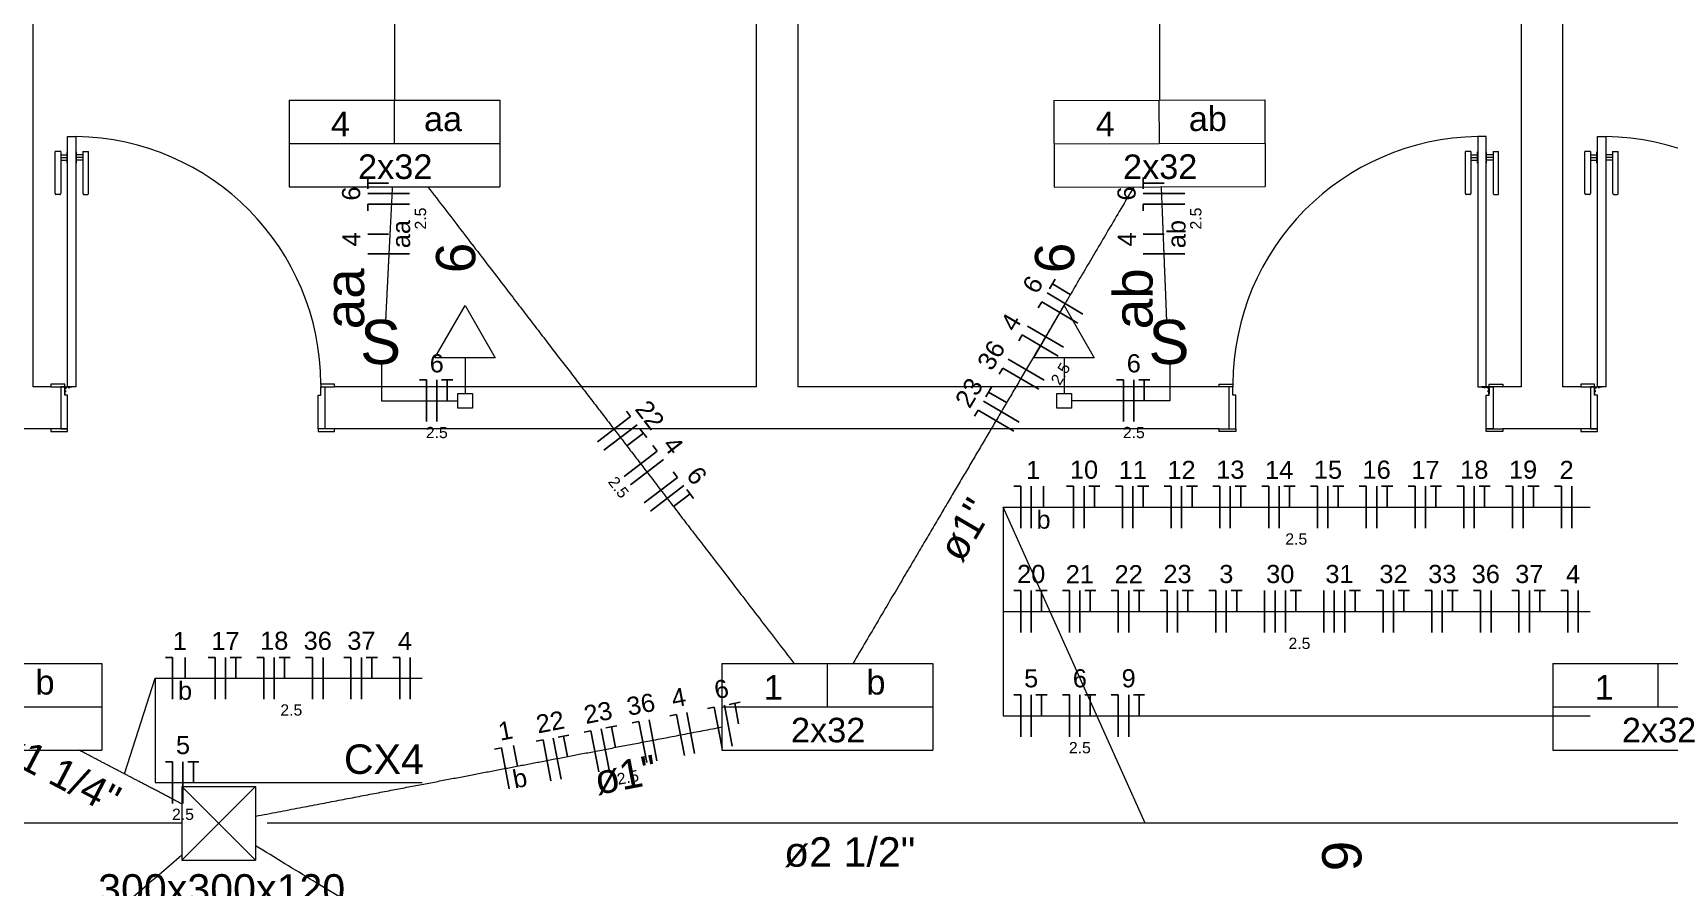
# Model space of a CAD drawing. Header units: millimetres. Extents: x -130 to 1399, y -90 to 1288.
# Drawn here: x 1126.42 to 1132.3, y 1249.57 to 1252.64 of the extents above; entities that cross this region are included whole.
import ezdxf

# ---------------------------------------------------------------- set-up
doc = ezdxf.new("R2010")
doc.units = ezdxf.units.MM
doc.header["$LTSCALE"] = 0.01
for name, color, linetype, lineweight in [('Arquitetura', 134, 'Continuous', 5), ('EL-Condutos', 3, 'Continuous', 13), ('EL-Fios', 9, 'Continuous', 25), ('EL-Textos condutos', 7, 'Continuous', 20), ('EL-Textos fios', 7, 'Continuous', 20), ('EL-Textos pontos', 5, 'Continuous', 20), ('P-SIMBOL', 5, 'Continuous', 5)]:
    doc.layers.add(name, color=color, linetype=linetype, lineweight=lineweight)
doc.styles.add('ARIAL', font='arial.ttf')

msp = doc.modelspace()

# ---------------------------------------------------------------- linework, layer by layer
at = {"layer": 'Arquitetura', "linetype": 'Continuous'}
for p, q in [((1126.4214, 1254.8712), (1126.4214, 1251.3712)), ((1129.0219, 1254.8712), (1129.0219, 1251.3712)), ((1129.1714, 1254.8712), (1129.1714, 1251.3712)), ((1131.7719, 1254.8712), (1131.7719, 1251.3712)), ((1131.9214, 1254.8712), (1131.9214, 1251.3712)), ((1126.4864, 1251.3712), (1126.4214, 1251.3712)), ((1129.0219, 1251.3712), (1127.5064, 1251.3712)), ((1130.6869, 1251.3712), (1129.1714, 1251.3712)), ((1131.7719, 1251.3712), (1131.7069, 1251.3712)), ((1131.9864, 1251.3712), (1131.9214, 1251.3712)), ((1126.4864, 1251.2207), (1126.2069, 1251.2207)), ((1126.5464, 1251.2207), (1126.5219, 1251.2207)), ((1130.6869, 1251.2207), (1127.5064, 1251.2207)), ((1131.9864, 1251.2207), (1131.7069, 1251.2207))]:
    msp.add_line(p, q, dxfattribs=at)
at = {"layer": 'Arquitetura', "color": 2}
for p, q in [((1126.5464, 1251.3712), (1126.5464, 1252.2707)), ((1126.5464, 1252.2707), (1126.5764, 1252.2707)), ((1126.5764, 1252.2707), (1126.5764, 1251.3712)), ((1131.6469, 1252.2707), (1131.6169, 1252.2707)), ((1131.6169, 1252.2707), (1131.6169, 1251.3712)), ((1131.6469, 1251.3712), (1131.6469, 1252.2707)), ((1132.0464, 1251.3712), (1132.0464, 1252.2707)), ((1132.0464, 1252.2707), (1132.0764, 1252.2707)), ((1132.0764, 1252.2707), (1132.0764, 1251.3712)), ((1126.5764, 1251.3712), (1126.5464, 1251.3712)), ((1131.6169, 1251.3712), (1131.6469, 1251.3712)), ((1132.0764, 1251.3712), (1132.0464, 1251.3712))]:
    msp.add_line(p, q, dxfattribs=at)
at = {"layer": 'Arquitetura', "color": 3, "linetype": 'Continuous'}
for p, q in [((1126.5019, 1252.0657), (1126.5019, 1252.2172)), ((1126.5219, 1252.2172), (1126.5219, 1252.0657)), ((1126.5444, 1252.1757), (1126.5444, 1252.2157)), ((1126.5784, 1252.1757), (1126.5784, 1252.2157)), ((1126.6014, 1252.2172), (1126.6014, 1252.0657)), ((1126.6214, 1252.0657), (1126.6214, 1252.2172)), ((1131.5719, 1252.0657), (1131.5719, 1252.2172)), ((1131.5914, 1252.2172), (1131.5914, 1252.0657)), ((1131.6149, 1252.1757), (1131.6149, 1252.2157)), ((1131.6484, 1252.1757), (1131.6484, 1252.2157)), ((1131.6714, 1252.2172), (1131.6714, 1252.0657)), ((1131.6914, 1252.0657), (1131.6914, 1252.2172)), ((1132.0019, 1252.0657), (1132.0019, 1252.2172)), ((1132.0219, 1252.2172), (1132.0219, 1252.0657)), ((1132.0444, 1252.1757), (1132.0444, 1252.2157)), ((1132.0784, 1252.1757), (1132.0784, 1252.2157)), ((1132.1014, 1252.2172), (1132.1014, 1252.0657)), ((1132.1214, 1252.0657), (1132.1214, 1252.2172)), ((1126.5179, 1252.0627), (1126.5039, 1252.0627)), ((1126.6054, 1252.0627), (1126.6189, 1252.0627)), ((1131.5879, 1252.0627), (1131.5744, 1252.0627)), ((1131.6749, 1252.0627), (1131.6894, 1252.0627)), ((1132.0179, 1252.0627), (1132.0039, 1252.0627)), ((1132.1054, 1252.0627), (1132.1189, 1252.0627))]:
    msp.add_line(p, q, dxfattribs=at)
at = {"layer": 'Arquitetura', "color": 3}
for p, q in [((1126.5219, 1252.2172), (1126.5019, 1252.2172)), ((1126.5219, 1252.2057), (1126.5444, 1252.2057)), ((1126.5444, 1252.2157), (1126.5464, 1252.2157)), ((1126.5784, 1252.2157), (1126.5764, 1252.2157)), ((1126.6014, 1252.2057), (1126.5784, 1252.2057)), ((1126.6014, 1252.2172), (1126.6214, 1252.2172)), ((1131.5914, 1252.2172), (1131.5719, 1252.2172)), ((1131.5914, 1252.2057), (1131.6149, 1252.2057)), ((1131.6149, 1252.2157), (1131.6169, 1252.2157)), ((1131.6484, 1252.2157), (1131.6469, 1252.2157)), ((1131.6714, 1252.2057), (1131.6484, 1252.2057)), ((1131.6714, 1252.2172), (1131.6914, 1252.2172)), ((1132.0219, 1252.2172), (1132.0019, 1252.2172)), ((1132.0219, 1252.2057), (1132.0444, 1252.2057)), ((1132.0444, 1252.2157), (1132.0464, 1252.2157)), ((1132.0784, 1252.2157), (1132.0764, 1252.2157)), ((1132.1014, 1252.2057), (1132.0784, 1252.2057)), ((1132.1014, 1252.2172), (1132.1214, 1252.2172)), ((1126.5219, 1252.1957), (1126.5444, 1252.1957)), ((1126.5219, 1252.1857), (1126.5444, 1252.1857)), ((1126.5444, 1252.1757), (1126.5464, 1252.1757)), ((1126.5784, 1252.1757), (1126.5764, 1252.1757)), ((1126.6014, 1252.1957), (1126.5784, 1252.1957)), ((1126.6014, 1252.1857), (1126.5784, 1252.1857)), ((1131.5914, 1252.1957), (1131.6149, 1252.1957)), ((1131.5914, 1252.1857), (1131.6149, 1252.1857)), ((1131.6149, 1252.1757), (1131.6169, 1252.1757)), ((1131.6484, 1252.1757), (1131.6469, 1252.1757)), ((1131.6714, 1252.1957), (1131.6484, 1252.1957)), ((1131.6714, 1252.1857), (1131.6484, 1252.1857)), ((1132.0219, 1252.1957), (1132.0444, 1252.1957)), ((1132.0219, 1252.1857), (1132.0444, 1252.1857)), ((1132.0444, 1252.1757), (1132.0464, 1252.1757)), ((1132.0784, 1252.1757), (1132.0764, 1252.1757)), ((1132.1014, 1252.1957), (1132.0784, 1252.1957)), ((1132.1014, 1252.1857), (1132.0784, 1252.1857))]:
    msp.add_line(p, q, dxfattribs=at)
at = {"layer": 'Arquitetura'}
for p, q in [((1126.5379, 1251.3542), (1126.5379, 1251.3572)), ((1126.5534, 1251.3692), (1126.5504, 1251.3692)), ((1131.6399, 1251.3692), (1131.6429, 1251.3692)), ((1131.6554, 1251.3542), (1131.6554, 1251.3572)), ((1132.0379, 1251.3542), (1132.0379, 1251.3572)), ((1132.0534, 1251.3692), (1132.0504, 1251.3692))]:
    msp.add_line(p, q, dxfattribs=at)
at = {"layer": 'Arquitetura', "color": 3}
for points in [[(1126.5364, 1251.3807), (1126.4864, 1251.3807), (1126.4864, 1251.3712), (1126.5364, 1251.3712), (1126.5364, 1251.3807)], [(1127.5064, 1251.3807), (1127.4569, 1251.3807), (1127.4569, 1251.3712), (1127.5064, 1251.3712), (1127.5064, 1251.3807)], [(1130.6869, 1251.3807), (1130.7364, 1251.3807), (1130.7364, 1251.3712), (1130.6869, 1251.3712), (1130.6869, 1251.3807)], [(1131.6569, 1251.3807), (1131.7069, 1251.3807), (1131.7069, 1251.3712), (1131.6569, 1251.3712), (1131.6569, 1251.3807)], [(1132.0364, 1251.3807), (1131.9864, 1251.3807), (1131.9864, 1251.3712), (1132.0364, 1251.3712), (1132.0364, 1251.3807)], [(1126.5464, 1251.2207), (1126.5219, 1251.2207), (1126.4864, 1251.2207), (1126.4864, 1251.2107), (1126.5464, 1251.2107), (1126.5464, 1251.2207)], [(1127.5064, 1251.2207), (1127.4469, 1251.2207), (1127.4469, 1251.2107), (1127.5064, 1251.2107), (1127.5064, 1251.2207)], [(1130.6869, 1251.2207), (1130.7464, 1251.2207), (1130.7464, 1251.2107), (1130.6869, 1251.2107), (1130.6869, 1251.2207)], [(1131.6469, 1251.2207), (1131.6714, 1251.2207), (1131.7069, 1251.2207), (1131.7069, 1251.2107), (1131.6469, 1251.2107), (1131.6469, 1251.2207)], [(1132.0464, 1251.2207), (1132.0219, 1251.2207), (1131.9864, 1251.2207), (1131.9864, 1251.2107), (1132.0464, 1251.2107), (1132.0464, 1251.2207)]]:
    msp.add_lwpolyline(points, close=True, dxfattribs=at)
at = {"layer": 'Arquitetura', "color": 2}
for points in [[(1126.5464, 1251.3407), (1126.5364, 1251.3407), (1126.5364, 1251.3712), (1126.5219, 1251.3712), (1126.5219, 1251.2207), (1126.5464, 1251.2207), (1126.5464, 1251.3407)], [(1127.4469, 1251.3407), (1127.4569, 1251.3407), (1127.4569, 1251.3712), (1127.4714, 1251.3712), (1127.4714, 1251.2207), (1127.4469, 1251.2207), (1127.4469, 1251.3407)], [(1130.7464, 1251.3407), (1130.7364, 1251.3407), (1130.7364, 1251.3712), (1130.7214, 1251.3712), (1130.7214, 1251.2207), (1130.7464, 1251.2207), (1130.7464, 1251.3407)], [(1131.6469, 1251.3407), (1131.6569, 1251.3407), (1131.6569, 1251.3712), (1131.6714, 1251.3712), (1131.6714, 1251.2207), (1131.6469, 1251.2207), (1131.6469, 1251.3407)], [(1132.0464, 1251.3407), (1132.0364, 1251.3407), (1132.0364, 1251.3712), (1132.0219, 1251.3712), (1132.0219, 1251.2207), (1132.0464, 1251.2207), (1132.0464, 1251.3407)]]:
    msp.add_lwpolyline(points, close=True, dxfattribs=at)
at = {"layer": 'Arquitetura', "color": 1}
for points in [[(1126.5374, 1251.3662), (1126.5364, 1251.3682), (1126.5364, 1251.3682), (1126.5364, 1251.3657), (1126.5364, 1251.3457), (1126.5374, 1251.3457), (1126.5374, 1251.3662)], [(1126.5414, 1251.3697), (1126.5389, 1251.3712), (1126.5389, 1251.3712), (1126.5419, 1251.3712), (1126.5619, 1251.3712), (1126.5619, 1251.3697), (1126.5414, 1251.3697)], [(1131.6519, 1251.3697), (1131.6539, 1251.3712), (1131.6539, 1251.3712), (1131.6514, 1251.3712), (1131.6314, 1251.3712), (1131.6314, 1251.3697), (1131.6519, 1251.3697)], [(1131.6559, 1251.3662), (1131.6569, 1251.3682), (1131.6569, 1251.3682), (1131.6569, 1251.3657), (1131.6569, 1251.3457), (1131.6559, 1251.3457), (1131.6559, 1251.3662)], [(1132.0374, 1251.3662), (1132.0364, 1251.3682), (1132.0364, 1251.3682), (1132.0364, 1251.3657), (1132.0364, 1251.3457), (1132.0374, 1251.3457), (1132.0374, 1251.3662)], [(1132.0414, 1251.3697), (1132.0389, 1251.3712), (1132.0389, 1251.3712), (1132.0419, 1251.3712), (1132.0619, 1251.3712), (1132.0619, 1251.3697), (1132.0414, 1251.3697)]]:
    msp.add_lwpolyline(points, dxfattribs=at)
at = {"layer": 'Arquitetura'}
for points in [[(1126.5389, 1251.3582), (1126.5379, 1251.3572), (1126.5374, 1251.3572)], [(1126.5389, 1251.3532), (1126.5379, 1251.3542), (1126.5374, 1251.3542)], [(1126.5389, 1251.3557), (1126.5389, 1251.3557), (1126.5389, 1251.3532), (1126.5389, 1251.3532), (1126.5389, 1251.3582), (1126.5389, 1251.3582), (1126.5389, 1251.3562), (1126.5389, 1251.3562)], [(1126.5489, 1251.3687), (1126.5504, 1251.3692), (1126.5504, 1251.3697)], [(1126.5519, 1251.3687), (1126.5519, 1251.3682), (1126.5544, 1251.3682), (1126.5544, 1251.3687), (1126.5489, 1251.3687), (1126.5489, 1251.3682), (1126.5514, 1251.3682), (1126.5514, 1251.3687)], [(1126.5544, 1251.3687), (1126.5534, 1251.3692), (1126.5534, 1251.3697)], [(1131.6389, 1251.3687), (1131.6399, 1251.3692), (1131.6399, 1251.3697)], [(1131.6414, 1251.3687), (1131.6414, 1251.3682), (1131.6389, 1251.3682), (1131.6389, 1251.3687), (1131.6444, 1251.3687), (1131.6444, 1251.3682), (1131.6419, 1251.3682), (1131.6419, 1251.3687)], [(1131.6444, 1251.3687), (1131.6429, 1251.3692), (1131.6429, 1251.3697)], [(1131.6544, 1251.3557), (1131.6539, 1251.3557), (1131.6539, 1251.3532), (1131.6544, 1251.3532), (1131.6544, 1251.3582), (1131.6539, 1251.3582), (1131.6539, 1251.3562), (1131.6544, 1251.3562)], [(1131.6544, 1251.3582), (1131.6554, 1251.3572), (1131.6559, 1251.3572)], [(1131.6544, 1251.3532), (1131.6554, 1251.3542), (1131.6559, 1251.3542)], [(1132.0389, 1251.3582), (1132.0379, 1251.3572), (1132.0374, 1251.3572)], [(1132.0389, 1251.3532), (1132.0379, 1251.3542), (1132.0374, 1251.3542)], [(1132.0389, 1251.3557), (1132.0389, 1251.3557), (1132.0389, 1251.3532), (1132.0389, 1251.3532), (1132.0389, 1251.3582), (1132.0389, 1251.3582), (1132.0389, 1251.3562), (1132.0389, 1251.3562)], [(1132.0489, 1251.3687), (1132.0504, 1251.3692), (1132.0504, 1251.3697)], [(1132.0519, 1251.3687), (1132.0519, 1251.3682), (1132.0544, 1251.3682), (1132.0544, 1251.3687), (1132.0489, 1251.3687), (1132.0489, 1251.3682), (1132.0514, 1251.3682), (1132.0514, 1251.3687)], [(1132.0544, 1251.3687), (1132.0534, 1251.3692), (1132.0534, 1251.3697)]]:
    msp.add_lwpolyline(points, dxfattribs=at)
at = {"layer": 'Arquitetura', "color": 1}
for centre in [(1126.5389, 1251.3682), (1131.6539, 1251.3682), (1132.0389, 1251.3682)]:
    msp.add_circle(centre, 0.0025, dxfattribs=at)
at = {"layer": 'Arquitetura'}
for centre, start, end in [((1126.5649, 1251.3787), 0.12949, 89.2231), ((1131.6284, 1251.3787), 90.7769, 179.871), ((1132.0649, 1251.3787), 0.12949, 89.2231)]:
    msp.add_arc(centre, 0.8921, start, end, dxfattribs=at)
at = {"layer": 'Arquitetura', "color": 3, "linetype": 'Continuous'}
for centre, start, end in [((1126.5044, 1252.0657), 180, 260.538), ((1126.5184, 1252.0657), 260.538, 0), ((1126.6049, 1252.0657), 180, 279.462), ((1126.6184, 1252.0657), 279.462, 0), ((1131.5749, 1252.0657), 180, 260.538), ((1131.5884, 1252.0657), 260.538, 0), ((1131.6744, 1252.0657), 180, 279.462), ((1131.6889, 1252.0657), 279.462, 0), ((1132.0044, 1252.0657), 180, 260.538), ((1132.0184, 1252.0657), 260.538, 0), ((1132.1049, 1252.0657), 180, 279.462), ((1132.1184, 1252.0657), 279.462, 0)]:
    msp.add_arc(centre, 0.003, start, end, dxfattribs=at)
at = {"layer": 'EL-Condutos', "linetype": 'Continuous'}
for points in [[(1127.7217, 1253.84), (1127.7217, 1253.7746), (1127.7217, 1253.7127), (1127.7217, 1253.6543), (1127.7217, 1253.5989), (1127.7217, 1253.5464), (1127.7217, 1253.4965), (1127.7217, 1253.4489), (1127.7217, 1253.4034), (1127.7217, 1253.3597), (1127.7217, 1253.3176), (1127.7217, 1253.2768), (1127.7217, 1253.237), (1127.7217, 1253.1979), (1127.7217, 1253.1594), (1127.7217, 1253.1212), (1127.7217, 1253.0829), (1127.7217, 1253.0444), (1127.7217, 1253.0054), (1127.7217, 1252.9656), (1127.7217, 1252.9247), (1127.7217, 1252.8826), (1127.7217, 1252.8389), (1127.7217, 1252.7934), (1127.7217, 1252.7458), (1127.7217, 1252.6959), (1127.7217, 1252.6434), (1127.7217, 1252.5881), (1127.7217, 1252.5296), (1127.7217, 1252.4678), (1127.7217, 1252.4023)], [(1130.4717, 1253.84), (1130.4717, 1253.7746), (1130.4717, 1253.7127), (1130.4717, 1253.6543), (1130.4717, 1253.5989), (1130.4717, 1253.5464), (1130.4717, 1253.4965), (1130.4717, 1253.4489), (1130.4717, 1253.4034), (1130.4717, 1253.3597), (1130.4717, 1253.3176), (1130.4717, 1253.2768), (1130.4717, 1253.237), (1130.4717, 1253.1979), (1130.4717, 1253.1594), (1130.4717, 1253.1212), (1130.4717, 1253.0829), (1130.4717, 1253.0444), (1130.4717, 1253.0054), (1130.4717, 1252.9656), (1130.4717, 1252.9247), (1130.4717, 1252.8826), (1130.4717, 1252.8389), (1130.4717, 1252.7934), (1130.4717, 1252.7458), (1130.4717, 1252.6959), (1130.4717, 1252.6434), (1130.4717, 1252.5881), (1130.4717, 1252.5296), (1130.4717, 1252.4678), (1130.4717, 1252.4023)], [(1127.7138, 1252.0908), (1127.7127, 1252.0693), (1127.7117, 1252.0487), (1127.7107, 1252.0288), (1127.7097, 1252.0096), (1127.7087, 1251.991), (1127.7078, 1251.9731), (1127.7069, 1251.9558), (1127.7061, 1251.939), (1127.7053, 1251.9226), (1127.7045, 1251.9067), (1127.7037, 1251.8912), (1127.7029, 1251.8761), (1127.7021, 1251.8612), (1127.7014, 1251.8466), (1127.7007, 1251.8322), (1127.6999, 1251.8179), (1127.6992, 1251.8038), (1127.6985, 1251.7897), (1127.6978, 1251.7756), (1127.6971, 1251.7616), (1127.6964, 1251.7474), (1127.6956, 1251.7331), (1127.6949, 1251.7187), (1127.6942, 1251.704), (1127.6934, 1251.6891), (1127.6926, 1251.6739), (1127.6918, 1251.6584), (1127.691, 1251.6424), (1127.6902, 1251.626), (1127.6893, 1251.6091)], [(1127.8421, 1252.0894), (1127.9025, 1252.0108), (1127.9595, 1251.9366), (1128.0133, 1251.8666), (1128.0642, 1251.8004), (1128.1124, 1251.7377), (1128.1581, 1251.6782), (1128.2016, 1251.6216), (1128.2432, 1251.5675), (1128.283, 1251.5156), (1128.3214, 1251.4656), (1128.3586, 1251.4173), (1128.3947, 1251.3702), (1128.4302, 1251.3241), (1128.4651, 1251.2786), (1128.4999, 1251.2334), (1128.5346, 1251.1882), (1128.5695, 1251.1427), (1128.605, 1251.0966), (1128.6411, 1251.0495), (1128.6783, 1251.0011), (1128.7167, 1250.9512), (1128.7565, 1250.8993), (1128.7981, 1250.8452), (1128.8416, 1250.7886), (1128.8873, 1250.7291), (1128.9355, 1250.6664), (1128.9864, 1250.6002), (1129.0402, 1250.5301), (1129.0972, 1250.456), (1129.1576, 1250.3774)], [(1130.3793, 1252.0894), (1130.333, 1252.0108), (1130.2893, 1251.9366), (1130.248, 1251.8666), (1130.209, 1251.8004), (1130.1721, 1251.7377), (1130.137, 1251.6782), (1130.1036, 1251.6216), (1130.0717, 1251.5675), (1130.0412, 1251.5156), (1130.0117, 1251.4656), (1129.9832, 1251.4173), (1129.9555, 1251.3702), (1129.9283, 1251.3241), (1129.9015, 1251.2786), (1129.8749, 1251.2334), (1129.8482, 1251.1882), (1129.8214, 1251.1427), (1129.7942, 1251.0966), (1129.7665, 1251.0495), (1129.738, 1251.0011), (1129.7085, 1250.9512), (1129.678, 1250.8993), (1129.6461, 1250.8452), (1129.6127, 1250.7886), (1129.5776, 1250.7291), (1129.5407, 1250.6664), (1129.5017, 1250.6002), (1129.4604, 1250.5301), (1129.4167, 1250.456), (1129.3704, 1250.3774)], [(1130.478, 1252.0908), (1130.4788, 1252.0693), (1130.4797, 1252.0485), (1130.4805, 1252.0285), (1130.4812, 1252.0093), (1130.482, 1251.9907), (1130.4827, 1251.9727), (1130.4834, 1251.9553), (1130.4841, 1251.9385), (1130.4847, 1251.9221), (1130.4854, 1251.9062), (1130.486, 1251.8906), (1130.4866, 1251.8754), (1130.4872, 1251.8605), (1130.4878, 1251.8458), (1130.4884, 1251.8314), (1130.489, 1251.8171), (1130.4895, 1251.8029), (1130.4901, 1251.7888), (1130.4907, 1251.7747), (1130.4912, 1251.7605), (1130.4918, 1251.7463), (1130.4924, 1251.732), (1130.493, 1251.7175), (1130.4936, 1251.7027), (1130.4942, 1251.6878), (1130.4948, 1251.6725), (1130.4954, 1251.6568), (1130.4961, 1251.6408), (1130.4967, 1251.6242), (1130.4974, 1251.6072)], [(1127.6747, 1251.3212), (1127.6884, 1251.3212), (1127.7012, 1251.3212), (1127.7133, 1251.3212), (1127.7246, 1251.3212), (1127.7353, 1251.3212), (1127.7454, 1251.3212), (1127.755, 1251.3212), (1127.764, 1251.3212), (1127.7726, 1251.3212), (1127.7808, 1251.3212), (1127.7887, 1251.3212), (1127.7963, 1251.3212), (1127.8037, 1251.3212), (1127.8109, 1251.3212), (1127.818, 1251.3212), (1127.8251, 1251.3212), (1127.8321, 1251.3212), (1127.8393, 1251.3212), (1127.8465, 1251.3212), (1127.8539, 1251.3212), (1127.8615, 1251.3212), (1127.8694, 1251.3212), (1127.8776, 1251.3212), (1127.8862, 1251.3212), (1127.8952, 1251.3212), (1127.9048, 1251.3212), (1127.9149, 1251.3212), (1127.9256, 1251.3212), (1127.9369, 1251.3212), (1127.949, 1251.3212)], [(1130.5089, 1251.3212), (1130.4914, 1251.3212), (1130.475, 1251.3212), (1130.4595, 1251.3212), (1130.445, 1251.3212), (1130.4314, 1251.3212), (1130.4185, 1251.3212), (1130.4064, 1251.3212), (1130.3949, 1251.3212), (1130.3839, 1251.3212), (1130.3734, 1251.3212), (1130.3634, 1251.3212), (1130.3537, 1251.3212), (1130.3443, 1251.3212), (1130.3351, 1251.3212), (1130.326, 1251.3212), (1130.3169, 1251.3212), (1130.3079, 1251.3212), (1130.2987, 1251.3212), (1130.2894, 1251.3212), (1130.2799, 1251.3212), (1130.27, 1251.3212), (1130.2598, 1251.3212), (1130.2491, 1251.3212), (1130.2379, 1251.3212), (1130.2261, 1251.3212), (1130.2136, 1251.3212), (1130.2004, 1251.3212), (1130.1864, 1251.3212), (1130.1715, 1251.3212), (1130.1556, 1251.3212)], [(1127.2226, 1249.8275), (1127.3035, 1249.843), (1127.3801, 1249.8577), (1127.4527, 1249.8715), (1127.5215, 1249.8847), (1127.5869, 1249.8972), (1127.6491, 1249.9091), (1127.7084, 1249.9205), (1127.7651, 1249.9313), (1127.8193, 1249.9417), (1127.8715, 1249.9516), (1127.9219, 1249.9613), (1127.9707, 1249.9706), (1128.0183, 1249.9797), (1128.0649, 1249.9886), (1128.1107, 1249.9974), (1128.1561, 1250.0061), (1128.2014, 1250.0147), (1128.2467, 1250.0234), (1128.2924, 1250.0321), (1128.3388, 1250.041), (1128.3861, 1250.0501), (1128.4346, 1250.0593), (1128.4846, 1250.0689), (1128.5364, 1250.0788), (1128.5902, 1250.0891), (1128.6463, 1250.0998), (1128.7049, 1250.111), (1128.7664, 1250.1228), (1128.8311, 1250.1352), (1128.8991, 1250.1482)], [(1126.9575, 1249.8713), (1126.9409, 1249.88), (1126.9249, 1249.8884), (1126.9094, 1249.8965), (1126.8944, 1249.9044), (1126.8799, 1249.912), (1126.8658, 1249.9194), (1126.8521, 1249.9265), (1126.8388, 1249.9335), (1126.8259, 1249.9403), (1126.8133, 1249.9469), (1126.801, 1249.9533), (1126.789, 1249.9596), (1126.7772, 1249.9658), (1126.7657, 1249.9718), (1126.7543, 1249.9778), (1126.7431, 1249.9836), (1126.7321, 1249.9894), (1126.7211, 1249.9951), (1126.7102, 1250.0008), (1126.6994, 1250.0065), (1126.6886, 1250.0121), (1126.6778, 1250.0178), (1126.667, 1250.0235), (1126.6561, 1250.0292), (1126.6452, 1250.0349), (1126.6341, 1250.0407), (1126.6228, 1250.0466), (1126.6114, 1250.0526), (1126.5998, 1250.0587), (1126.588, 1250.0648)], [(1126.9594, 1249.8021), (1126.6817, 1249.8021), (1126.4213, 1249.8021), (1126.1769, 1249.8021), (1125.9473, 1249.8021), (1125.7313, 1249.8021), (1125.5276, 1249.8021), (1125.3351, 1249.8021), (1125.1524, 1249.8021), (1124.9785, 1249.8021), (1124.8119, 1249.8021), (1124.6516, 1249.8021), (1124.4962, 1249.8021), (1124.3446, 1249.8021), (1124.1955, 1249.8021), (1124.0477, 1249.8021), (1123.8999, 1249.8021), (1123.751, 1249.8021), (1123.5997, 1249.8021), (1123.4448, 1249.8021), (1123.285, 1249.8021), (1123.1192, 1249.8021), (1122.946, 1249.8021), (1122.7643, 1249.8021), (1122.5729, 1249.8021), (1122.3704, 1249.8021), (1122.1557, 1249.8021), (1121.9276, 1249.8021), (1121.6848, 1249.8021), (1121.4261, 1249.8021), (1121.1502, 1249.8021)], [(1133.6204, 1249.8021), (1133.3161, 1249.8021), (1133.0307, 1249.8021), (1132.7629, 1249.8021), (1132.5114, 1249.8021), (1132.2747, 1249.8021), (1132.0517, 1249.8021), (1131.8408, 1249.8021), (1131.6408, 1249.8021), (1131.4503, 1249.8021), (1131.268, 1249.8021), (1131.0925, 1249.8021), (1130.9225, 1249.8021), (1130.7566, 1249.8021), (1130.5936, 1249.8021), (1130.4319, 1249.8021), (1130.2703, 1249.8021), (1130.1075, 1249.8021), (1129.9421, 1249.8021), (1129.7728, 1249.8021), (1129.5981, 1249.8021), (1129.4168, 1249.8021), (1129.2275, 1249.8021), (1129.0289, 1249.8021), (1128.8196, 1249.8021), (1128.5983, 1249.8021), (1128.3636, 1249.8021), (1128.1142, 1249.8021), (1127.8487, 1249.8021), (1127.5658, 1249.8021), (1127.2642, 1249.8021)], [(1125.402, 1248.3507), (1125.4717, 1248.4107), (1125.5375, 1248.4673), (1125.5998, 1248.5208), (1125.6587, 1248.5714), (1125.7145, 1248.6195), (1125.7676, 1248.6652), (1125.8183, 1248.7087), (1125.8668, 1248.7504), (1125.9133, 1248.7905), (1125.9583, 1248.8291), (1126.0019, 1248.8667), (1126.0445, 1248.9033), (1126.0864, 1248.9393), (1126.1277, 1248.9749), (1126.1689, 1249.0103), (1126.2101, 1249.0457), (1126.2518, 1249.0815), (1126.2941, 1249.1179), (1126.3373, 1249.1551), (1126.3818, 1249.1933), (1126.4277, 1249.2329), (1126.4755, 1249.2739), (1126.5253, 1249.3168), (1126.5775, 1249.3617), (1126.6324, 1249.4089), (1126.6902, 1249.4586), (1126.7512, 1249.511), (1126.8157, 1249.5665), (1126.884, 1249.6252), (1126.9563, 1249.6875)], [(1129.4676, 1248.3507), (1129.3677, 1248.4117), (1129.2735, 1248.4692), (1129.1845, 1248.5235), (1129.1003, 1248.5749), (1129.0205, 1248.6236), (1128.9447, 1248.6699), (1128.8724, 1248.714), (1128.8033, 1248.7562), (1128.7369, 1248.7967), (1128.6728, 1248.8358), (1128.6105, 1248.8739), (1128.5497, 1248.911), (1128.4899, 1248.9475), (1128.4307, 1248.9836), (1128.3716, 1249.0196), (1128.3124, 1249.0558), (1128.2525, 1249.0924), (1128.1914, 1249.1296), (1128.1289, 1249.1678), (1128.0645, 1249.2071), (1127.9977, 1249.2479), (1127.9281, 1249.2904), (1127.8553, 1249.3348), (1127.7789, 1249.3814), (1127.6985, 1249.4305), (1127.6136, 1249.4823), (1127.5239, 1249.5371), (1127.4288, 1249.5951), (1127.328, 1249.6566), (1127.2211, 1249.7219)]]:
    msp.add_spline(points, degree=3, dxfattribs=at)
at = {"layer": 'EL-Fios'}
for p, q in [((1127.6256, 1252.0834), (1127.6256, 1252.1234)), ((1127.7006, 1252.1034), (1127.6256, 1252.1034)), ((1130.4134, 1252.0834), (1130.4134, 1252.1234)), ((1130.4884, 1252.1034), (1130.4134, 1252.1034)), ((1127.7756, 1252.0659), (1127.6256, 1252.0659)), ((1130.5634, 1252.0659), (1130.4134, 1252.0659)), ((1127.7756, 1252.0284), (1127.6256, 1252.0284)), ((1127.6256, 1252.0034), (1127.6256, 1252.0284)), ((1130.5634, 1252.0284), (1130.4134, 1252.0284)), ((1130.4134, 1252.0034), (1130.4134, 1252.0284)), ((1127.7006, 1251.92), (1127.6256, 1251.92)), ((1130.4884, 1251.92), (1130.4134, 1251.92)), ((1127.7756, 1251.849), (1127.6256, 1251.849)), ((1130.5634, 1251.849), (1130.4134, 1251.849)), ((1130.0768, 1251.7237), (1130.0971, 1251.7582)), ((1130.1515, 1251.7028), (1130.0869, 1251.7409)), ((1130.0361, 1251.6548), (1130.0488, 1251.6763)), ((1130.1781, 1251.6002), (1130.0488, 1251.6763)), ((1130.1971, 1251.6325), (1130.0679, 1251.7086)), ((1130.1271, 1251.5137), (1129.9979, 1251.5898)), ((1129.9661, 1251.536), (1129.9788, 1251.5575)), ((1130.1081, 1251.4814), (1129.9788, 1251.5575)), ((1130.0571, 1251.3949), (1129.9279, 1251.471)), ((1127.8113, 1251.3962), (1127.8363, 1251.3962)), ((1127.8363, 1251.2462), (1127.8363, 1251.3962)), ((1127.8738, 1251.2462), (1127.8738, 1251.3962)), ((1127.8913, 1251.3962), (1127.9313, 1251.3962)), ((1127.9113, 1251.3212), (1127.9113, 1251.3962)), ((1129.8961, 1251.4172), (1129.9088, 1251.4387)), ((1130.0381, 1251.3626), (1129.9088, 1251.4387)), ((1130.3175, 1251.3962), (1130.3425, 1251.3962)), ((1130.3425, 1251.2462), (1130.3425, 1251.3962)), ((1130.38, 1251.2462), (1130.38, 1251.3962)), ((1130.3975, 1251.3962), (1130.4375, 1251.3962)), ((1130.4175, 1251.3212), (1130.4175, 1251.3962)), ((1129.8477, 1251.335), (1129.868, 1251.3695)), ((1129.9225, 1251.3142), (1129.8579, 1251.3522)), ((1128.4518, 1251.1728), (1128.5708, 1251.2642)), ((1128.5555, 1251.2841), (1128.5708, 1251.2642)), ((1129.8071, 1251.2661), (1129.8198, 1251.2876)), ((1129.949, 1251.2115), (1129.8198, 1251.2876)), ((1129.968, 1251.2438), (1129.8388, 1251.3199)), ((1128.4747, 1251.1431), (1128.5936, 1251.2345)), ((1128.6043, 1251.2206), (1128.6287, 1251.1889)), ((1128.557, 1251.1591), (1128.6165, 1251.2048)), ((1128.651, 1251.1598), (1128.6662, 1251.14)), ((1128.5473, 1251.0486), (1128.6662, 1251.14)), ((1128.5701, 1251.0189), (1128.6891, 1251.1103)), ((1128.6198, 1250.9542), (1128.7388, 1251.0456)), ((1128.7236, 1251.0654), (1128.7388, 1251.0456)), ((1128.6427, 1250.9244), (1128.7616, 1251.0158)), ((1128.725, 1250.9404), (1128.7845, 1250.9861)), ((1128.7723, 1251.0019), (1128.7967, 1250.9702)), ((1129.9481, 1251.0134), (1129.9731, 1251.0134)), ((1129.9731, 1250.8634), (1129.9731, 1251.0134)), ((1130.0106, 1250.8634), (1130.0106, 1251.0134)), ((1130.0554, 1250.9384), (1130.0554, 1251.0134)), ((1130.1382, 1251.0134), (1130.1632, 1251.0134)), ((1130.1632, 1250.8634), (1130.1632, 1251.0134)), ((1130.2007, 1250.8634), (1130.2007, 1251.0134)), ((1130.2182, 1251.0134), (1130.2582, 1251.0134)), ((1130.2382, 1250.9384), (1130.2382, 1251.0134)), ((1130.3136, 1251.0134), (1130.3386, 1251.0134)), ((1130.3386, 1250.8634), (1130.3386, 1251.0134)), ((1130.3761, 1250.8634), (1130.3761, 1251.0134)), ((1130.3936, 1251.0134), (1130.4336, 1251.0134)), ((1130.4136, 1250.9384), (1130.4136, 1251.0134)), ((1130.489, 1251.0134), (1130.514, 1251.0134)), ((1130.514, 1250.8634), (1130.514, 1251.0134)), ((1130.5515, 1250.8634), (1130.5515, 1251.0134)), ((1130.569, 1251.0134), (1130.609, 1251.0134)), ((1130.589, 1250.9384), (1130.589, 1251.0134)), ((1130.6643, 1251.0134), (1130.6893, 1251.0134)), ((1130.6893, 1250.8634), (1130.6893, 1251.0134)), ((1130.7268, 1250.8634), (1130.7268, 1251.0134)), ((1130.7443, 1251.0134), (1130.7843, 1251.0134)), ((1130.7643, 1250.9384), (1130.7643, 1251.0134)), ((1130.8397, 1251.0134), (1130.8647, 1251.0134)), ((1130.8647, 1250.8634), (1130.8647, 1251.0134)), ((1130.9022, 1250.8634), (1130.9022, 1251.0134)), ((1130.9197, 1251.0134), (1130.9597, 1251.0134)), ((1130.9397, 1250.9384), (1130.9397, 1251.0134)), ((1131.0151, 1251.0134), (1131.0401, 1251.0134)), ((1131.0401, 1250.8634), (1131.0401, 1251.0134)), ((1131.0776, 1250.8634), (1131.0776, 1251.0134)), ((1131.0951, 1251.0134), (1131.1351, 1251.0134)), ((1131.1151, 1250.9384), (1131.1151, 1251.0134)), ((1131.1905, 1251.0134), (1131.2155, 1251.0134)), ((1131.2155, 1250.8634), (1131.2155, 1251.0134)), ((1131.253, 1250.8634), (1131.253, 1251.0134)), ((1131.2705, 1251.0134), (1131.3105, 1251.0134)), ((1131.2905, 1250.9384), (1131.2905, 1251.0134)), ((1131.3659, 1251.0134), (1131.3909, 1251.0134)), ((1131.3909, 1250.8634), (1131.3909, 1251.0134)), ((1131.4284, 1250.8634), (1131.4284, 1251.0134)), ((1131.4459, 1251.0134), (1131.4859, 1251.0134)), ((1131.4659, 1250.9384), (1131.4659, 1251.0134)), ((1131.5412, 1251.0134), (1131.5662, 1251.0134)), ((1131.5662, 1250.8634), (1131.5662, 1251.0134)), ((1131.6037, 1250.8634), (1131.6037, 1251.0134)), ((1131.6212, 1251.0134), (1131.6612, 1251.0134)), ((1131.6412, 1250.9384), (1131.6412, 1251.0134)), ((1131.7166, 1251.0134), (1131.7416, 1251.0134)), ((1131.7416, 1250.8634), (1131.7416, 1251.0134)), ((1131.7791, 1250.8634), (1131.7791, 1251.0134)), ((1131.7966, 1251.0134), (1131.8366, 1251.0134)), ((1131.8166, 1250.9384), (1131.8166, 1251.0134)), ((1131.892, 1251.0134), (1131.917, 1251.0134)), ((1131.917, 1250.8634), (1131.917, 1251.0134)), ((1131.9545, 1250.8634), (1131.9545, 1251.0134)), ((1129.9481, 1250.6384), (1129.9731, 1250.6384)), ((1129.9731, 1250.4884), (1129.9731, 1250.6384)), ((1130.0106, 1250.4884), (1130.0106, 1250.6384)), ((1130.0281, 1250.6384), (1130.0681, 1250.6384)), ((1130.0481, 1250.5634), (1130.0481, 1250.6384)), ((1130.1234, 1250.6384), (1130.1484, 1250.6384)), ((1130.1484, 1250.4884), (1130.1484, 1250.6384)), ((1130.1859, 1250.4884), (1130.1859, 1250.6384)), ((1130.2034, 1250.6384), (1130.2434, 1250.6384)), ((1130.2234, 1250.5634), (1130.2234, 1250.6384)), ((1130.2988, 1250.6384), (1130.3238, 1250.6384)), ((1130.3238, 1250.4884), (1130.3238, 1250.6384)), ((1130.3613, 1250.4884), (1130.3613, 1250.6384)), ((1130.3788, 1250.6384), (1130.4188, 1250.6384)), ((1130.3988, 1250.5634), (1130.3988, 1250.6384)), ((1130.4742, 1250.6384), (1130.4992, 1250.6384)), ((1130.4992, 1250.4884), (1130.4992, 1250.6384)), ((1130.5367, 1250.4884), (1130.5367, 1250.6384)), ((1130.5542, 1250.6384), (1130.5942, 1250.6384)), ((1130.5742, 1250.5634), (1130.5742, 1250.6384)), ((1130.6496, 1250.6384), (1130.6746, 1250.6384)), ((1130.6746, 1250.4884), (1130.6746, 1250.6384)), ((1130.7121, 1250.4884), (1130.7121, 1250.6384)), ((1130.7296, 1250.6384), (1130.7696, 1250.6384)), ((1130.7496, 1250.5634), (1130.7496, 1250.6384)), ((1130.85, 1250.4884), (1130.85, 1250.6384)), ((1130.8875, 1250.4884), (1130.8875, 1250.6384)), ((1130.925, 1250.4884), (1130.925, 1250.6384)), ((1130.9425, 1250.6384), (1130.9825, 1250.6384)), ((1130.9625, 1250.5634), (1130.9625, 1250.6384)), ((1131.0629, 1250.4884), (1131.0629, 1250.6384)), ((1131.1004, 1250.4884), (1131.1004, 1250.6384)), ((1131.1379, 1250.4884), (1131.1379, 1250.6384)), ((1131.1554, 1250.6384), (1131.1954, 1250.6384)), ((1131.1754, 1250.5634), (1131.1754, 1250.6384)), ((1131.2507, 1250.6384), (1131.2757, 1250.6384)), ((1131.2757, 1250.4884), (1131.2757, 1250.6384)), ((1131.3132, 1250.4884), (1131.3132, 1250.6384)), ((1131.3307, 1250.6384), (1131.3707, 1250.6384)), ((1131.3507, 1250.5634), (1131.3507, 1250.6384)), ((1131.4261, 1250.6384), (1131.4511, 1250.6384)), ((1131.4511, 1250.4884), (1131.4511, 1250.6384)), ((1131.4886, 1250.4884), (1131.4886, 1250.6384)), ((1131.5061, 1250.6384), (1131.5461, 1250.6384)), ((1131.5261, 1250.5634), (1131.5261, 1250.6384)), ((1131.6015, 1250.6384), (1131.6265, 1250.6384)), ((1131.6265, 1250.4884), (1131.6265, 1250.6384)), ((1131.664, 1250.4884), (1131.664, 1250.6384)), ((1131.7394, 1250.6384), (1131.7644, 1250.6384)), ((1131.7644, 1250.4884), (1131.7644, 1250.6384)), ((1131.8019, 1250.4884), (1131.8019, 1250.6384)), ((1131.8194, 1250.6384), (1131.8594, 1250.6384)), ((1131.8394, 1250.5634), (1131.8394, 1250.6384)), ((1131.9148, 1250.6384), (1131.9398, 1250.6384)), ((1131.9398, 1250.4884), (1131.9398, 1250.6384)), ((1131.9773, 1250.4884), (1131.9773, 1250.6384)), ((1126.8988, 1250.3985), (1126.9238, 1250.3985)), ((1126.9238, 1250.2485), (1126.9238, 1250.3985)), ((1126.9687, 1250.3235), (1126.9687, 1250.3985)), ((1127.0514, 1250.3985), (1127.0764, 1250.3985)), ((1127.0764, 1250.2485), (1127.0764, 1250.3985)), ((1127.1139, 1250.2485), (1127.1139, 1250.3985)), ((1127.1314, 1250.3985), (1127.1714, 1250.3985)), ((1127.1514, 1250.3235), (1127.1514, 1250.3985)), ((1127.2268, 1250.3985), (1127.2518, 1250.3985)), ((1127.2518, 1250.2485), (1127.2518, 1250.3985)), ((1127.2893, 1250.2485), (1127.2893, 1250.3985)), ((1127.3068, 1250.3985), (1127.3468, 1250.3985)), ((1127.3268, 1250.3235), (1127.3268, 1250.3985)), ((1127.4022, 1250.3985), (1127.4272, 1250.3985)), ((1127.4272, 1250.2485), (1127.4272, 1250.3985)), ((1127.4647, 1250.2485), (1127.4647, 1250.3985)), ((1127.5401, 1250.3985), (1127.5651, 1250.3985)), ((1127.5651, 1250.2485), (1127.5651, 1250.3985)), ((1127.6026, 1250.2485), (1127.6026, 1250.3985)), ((1127.6201, 1250.3985), (1127.6601, 1250.3985)), ((1127.6401, 1250.3235), (1127.6401, 1250.3985)), ((1127.7154, 1250.3985), (1127.7404, 1250.3985)), ((1127.7404, 1250.2485), (1127.7404, 1250.3985)), ((1127.7779, 1250.2485), (1127.7779, 1250.3985)), ((1128.8466, 1250.2145), (1128.8711, 1250.2192)), ((1128.8993, 1250.0719), (1128.8711, 1250.2192)), ((1128.9361, 1250.0789), (1128.908, 1250.2262)), ((1128.9252, 1250.2295), (1128.9644, 1250.237)), ((1128.9589, 1250.1596), (1128.9448, 1250.2333)), ((1129.9481, 1250.2634), (1129.9731, 1250.2634)), ((1129.9731, 1250.1134), (1129.9731, 1250.2634)), ((1130.0106, 1250.1134), (1130.0106, 1250.2634)), ((1130.0281, 1250.2634), (1130.0681, 1250.2634)), ((1130.0481, 1250.1884), (1130.0481, 1250.2634)), ((1130.1234, 1250.2634), (1130.1484, 1250.2634)), ((1130.1484, 1250.1134), (1130.1484, 1250.2634)), ((1130.1859, 1250.1134), (1130.1859, 1250.2634)), ((1130.2034, 1250.2634), (1130.2434, 1250.2634)), ((1130.2234, 1250.1884), (1130.2234, 1250.2634)), ((1130.2988, 1250.2634), (1130.3238, 1250.2634)), ((1130.3238, 1250.1134), (1130.3238, 1250.2634)), ((1130.3613, 1250.1134), (1130.3613, 1250.2634)), ((1130.3788, 1250.2634), (1130.4188, 1250.2634)), ((1130.3988, 1250.1884), (1130.3988, 1250.2634)), ((1128.482, 1250.1448), (1128.5213, 1250.1523)), ((1128.5158, 1250.0749), (1128.5017, 1250.1485)), ((1128.5757, 1250.1627), (1128.6003, 1250.1674)), ((1128.6285, 1250.0201), (1128.6003, 1250.1674)), ((1128.6653, 1250.0271), (1128.6371, 1250.1744)), ((1128.7112, 1250.1886), (1128.7357, 1250.1933)), ((1128.7639, 1250.046), (1128.7357, 1250.1933)), ((1128.8007, 1250.053), (1128.7725, 1250.2003)), ((1128.2312, 1250.0968), (1128.2558, 1250.1015)), ((1128.2839, 1249.9542), (1128.2558, 1250.1015)), ((1128.3208, 1249.9612), (1128.2926, 1250.1085)), ((1128.3098, 1250.1118), (1128.3491, 1250.1193)), ((1128.3435, 1250.0419), (1128.3294, 1250.1156)), ((1128.4035, 1250.1297), (1128.428, 1250.1344)), ((1128.4562, 1249.9871), (1128.428, 1250.1344)), ((1128.493, 1249.9942), (1128.4649, 1250.1415)), ((1128.0813, 1250.0681), (1128.1059, 1250.0728)), ((1128.134, 1249.9255), (1128.1059, 1250.0728)), ((1128.164, 1250.0076), (1128.1499, 1250.0813)), ((1126.8988, 1250.0235), (1126.9238, 1250.0235)), ((1126.9238, 1249.8735), (1126.9238, 1250.0235)), ((1126.9613, 1249.8735), (1126.9613, 1250.0235)), ((1126.9788, 1250.0235), (1127.0188, 1250.0235)), ((1126.9988, 1249.9485), (1126.9988, 1250.0235))]:
    msp.add_line(p, q, dxfattribs=at)
at = {"layer": 'EL-Textos fios'}
for p, q in [((1130.4208, 1249.8021), (1129.9106, 1250.9384)), ((1129.9106, 1250.9384), (1132.0204, 1250.9384)), ((1129.9106, 1250.9384), (1129.9106, 1250.5634)), ((1129.9106, 1250.9384), (1129.9106, 1250.1884)), ((1129.9106, 1250.5634), (1132.0204, 1250.5634)), ((1126.7509, 1249.9796), (1126.8613, 1250.3235)), ((1126.8613, 1250.3235), (1127.821, 1250.3235)), ((1126.8613, 1250.3235), (1126.8613, 1249.9485)), ((1129.9106, 1250.1884), (1132.0204, 1250.1884)), ((1126.8613, 1249.9485), (1127.821, 1249.9485))]:
    msp.add_line(p, q, dxfattribs=at)
at = {"layer": 'P-SIMBOL'}
for p, q in [((1127.3425, 1252.4018), (1127.3425, 1252.0905)), ((1127.3425, 1252.4018), (1128.101, 1252.4018)), ((1127.7217, 1252.2462), (1127.7217, 1252.4018)), ((1128.101, 1252.4018), (1128.101, 1252.0905)), ((1130.0919, 1252.4005), (1130.8504, 1252.4031)), ((1130.0919, 1252.4005), (1130.093, 1252.0892)), ((1130.4717, 1252.2462), (1130.4712, 1252.4018)), ((1130.8504, 1252.4031), (1130.8515, 1252.0918)), ((1127.3425, 1252.2462), (1128.101, 1252.2462)), ((1130.0925, 1252.2448), (1130.851, 1252.2475)), ((1127.3425, 1252.0905), (1128.101, 1252.0905)), ((1130.093, 1252.0892), (1130.8515, 1252.0918)), ((1127.8672, 1251.4757), (1127.9754, 1251.6632)), ((1127.9754, 1251.6632), (1128.0837, 1251.4757)), ((1130.0208, 1251.4757), (1130.1291, 1251.6632)), ((1130.1291, 1251.6632), (1130.2373, 1251.4757)), ((1127.6747, 1251.4497), (1127.6747, 1251.3212)), ((1128.0837, 1251.4757), (1127.8672, 1251.4757)), ((1127.9754, 1251.4757), (1127.9754, 1251.3477)), ((1130.2373, 1251.4757), (1130.0208, 1251.4757)), ((1130.1291, 1251.4757), (1130.1291, 1251.3477)), ((1130.5089, 1251.4497), (1130.5089, 1251.3212)), ((1127.9489, 1251.3477), (1128.002, 1251.3477)), ((1127.9489, 1251.2947), (1127.9489, 1251.3477)), ((1128.002, 1251.3477), (1128.002, 1251.2947)), ((1130.1026, 1251.3477), (1130.1556, 1251.3477)), ((1130.1026, 1251.2947), (1130.1026, 1251.3477)), ((1130.1556, 1251.3477), (1130.1556, 1251.2947)), ((1128.002, 1251.2947), (1127.9489, 1251.2947)), ((1130.1556, 1251.2947), (1130.1026, 1251.2947)), ((1125.9114, 1250.3763), (1126.6699, 1250.3763)), ((1126.6699, 1250.3763), (1126.6699, 1250.065)), ((1128.8988, 1250.3763), (1128.8988, 1250.065)), ((1128.8988, 1250.3763), (1129.6573, 1250.3763)), ((1129.278, 1250.2206), (1129.278, 1250.3763)), ((1129.6573, 1250.3763), (1129.6573, 1250.065)), ((1131.8862, 1250.3763), (1131.8862, 1250.065)), ((1131.8862, 1250.3763), (1132.6447, 1250.3763)), ((1132.2655, 1250.2206), (1132.2655, 1250.3763)), ((1125.9114, 1250.2206), (1126.6699, 1250.2206)), ((1128.8988, 1250.2206), (1129.6573, 1250.2206)), ((1131.8862, 1250.2206), (1132.6447, 1250.2206)), ((1125.9114, 1250.065), (1126.6699, 1250.065)), ((1128.8988, 1250.065), (1129.6573, 1250.065)), ((1131.8862, 1250.065), (1132.6447, 1250.065)), ((1126.9572, 1249.9346), (1127.2222, 1249.9346)), ((1126.9572, 1249.9346), (1126.9572, 1249.6696)), ((1126.9572, 1249.9346), (1127.2222, 1249.6696)), ((1127.2222, 1249.9346), (1126.9572, 1249.6696)), ((1127.2222, 1249.9346), (1127.2222, 1249.6696)), ((1126.9572, 1249.6696), (1127.2222, 1249.6696))]:
    msp.add_line(p, q, dxfattribs=at)

# ---------------------------------------------------------------- texts
at = {"layer": 'EL-Textos condutos', "char_height": 0.1059, "attachment_point": 8, "line_spacing_factor": 0.798, "style": 'ARIAL'}
for s, insert, width, rotation in [('ø1"', (1129.8211, 1250.8299), 0.38124, 59.49021), ('ø1 1/4"', (1126.489, 1249.9376), 0.88956, 332.35479), ('ø1"', (1128.5627, 1249.9219), 0.38124, 10.8289)]:
    msp.add_mtext(s, dxfattribs=dict(at, insert=insert, width=width, rotation=rotation))
at = {"layer": 'EL-Textos condutos', "insert": (1129.3583, 1249.6431), "char_height": 0.1059, "width": 0.88956, "attachment_point": 8, "line_spacing_factor": 0.798, "style": 'ARIAL'}
msp.add_mtext('ø2 1/2"', dxfattribs=at)
at = {"layer": 'EL-Textos fios', "attachment_point": 8, "line_spacing_factor": 0.798, "style": 'ARIAL'}
for s, insert, char_height, width, rotation in [('6', (1127.5992, 1252.0661), 0.0653, 0.078366, 90.00021), ('6', (1130.3872, 1252.0661), 0.0653, 0.078366, 90.00021), ('aa', (1127.7787, 1251.9201), 0.06531, 0.156732, 90.00021), ('2.5', (1127.8359, 1251.9761), 0.04059, 0.146142, 90.00021), ('2.5', (1130.6234, 1251.9761), 0.04059, 0.146142, 90.00021), ('4', (1127.5992, 1251.9011), 0.0653, 0.078366, 90.00021), ('4', (1130.3872, 1251.9011), 0.0653, 0.078366, 90.00021), ('ab', (1130.5667, 1251.9201), 0.06531, 0.156732, 90.00021), ('6', (1130.0452, 1251.7221), 0.0653, 0.078366, 59.49021), ('4', (1129.9657, 1251.5871), 0.0653, 0.078366, 59.49021), ('36', (1129.8957, 1251.4681), 0.06531, 0.156732, 59.49021), ('2.5', (1130.1342, 1251.4074), 0.04059, 0.146142, 59.49021), ('23', (1129.8162, 1251.3331), 0.06531, 0.156732, 59.49021), ('22', (1128.6143, 1251.2503), 0.06531, 0.156732, 307.54083), ('4', (1128.6983, 1251.1413), 0.0653, 0.078366, 307.54083), ('2.5', (1128.5109, 1250.9973), 0.04059, 0.146142, 307.54083), ('6', (1128.7823, 1251.0318), 0.0653, 0.078366, 307.54083), ('36', (1128.6137, 1250.1968), 0.06531, 0.156732, 10.8289), ('4', (1128.7492, 1250.2223), 0.0653, 0.078366, 10.8289), ('6', (1128.9032, 1250.2518), 0.0653, 0.078366, 10.8289), ('22', (1128.2877, 1250.1343), 0.06531, 0.156732, 10.8289), ('23', (1128.4597, 1250.1673), 0.06531, 0.156732, 10.8289), ('1', (1128.1267, 1250.1033), 0.0653, 0.078366, 10.8289), ('b', (1128.1787, 1249.9308), 0.0653, 0.078366, 10.8289), ('2.5', (1128.5647, 1249.9468), 0.04059, 0.146142, 10.8289)]:
    msp.add_mtext(s, dxfattribs=dict(at, insert=insert, char_height=char_height, width=width, rotation=rotation))
for s, insert, char_height, width in [('6', (1127.8738, 1251.4222), 0.0653, 0.078366), ('6', (1130.3798, 1251.4222), 0.0653, 0.078366), ('2.5', (1127.8738, 1251.186), 0.04059, 0.146142), ('2.5', (1130.3798, 1251.186), 0.04059, 0.146142), ('1', (1130.0178, 1251.0397), 0.0653, 0.078366), ('10', (1130.2008, 1251.0397), 0.06531, 0.156732), ('11', (1130.3763, 1251.0397), 0.06531, 0.156732), ('12', (1130.5513, 1251.0397), 0.06531, 0.156732), ('13', (1130.7268, 1251.0397), 0.06531, 0.156732), ('14', (1130.9023, 1251.0397), 0.06531, 0.156732), ('15', (1131.0778, 1251.0397), 0.06531, 0.156732), ('16', (1131.2528, 1251.0397), 0.06531, 0.156732), ('17', (1131.4283, 1251.0397), 0.06531, 0.156732), ('18', (1131.6038, 1251.0397), 0.06531, 0.156732), ('19', (1131.7793, 1251.0397), 0.06531, 0.156732), ('2', (1131.9358, 1251.0397), 0.0653, 0.078366), ('b', (1130.0553, 1250.8602), 0.0653, 0.078366), ('2.5', (1130.9638, 1250.803), 0.04059, 0.146142), ('20', (1130.0108, 1250.6647), 0.06531, 0.156732), ('21', (1130.1858, 1250.6647), 0.06531, 0.156732), ('22', (1130.3613, 1250.6647), 0.06531, 0.156732), ('23', (1130.5368, 1250.6647), 0.06531, 0.156732), ('3', (1130.7123, 1250.6647), 0.0653, 0.078366), ('30', (1130.9063, 1250.6647), 0.06531, 0.156732), ('31', (1131.1193, 1250.6647), 0.06531, 0.156732), ('32', (1131.3133, 1250.6647), 0.06531, 0.156732), ('33', (1131.4888, 1250.6647), 0.06531, 0.156732), ('36', (1131.6453, 1250.6647), 0.06531, 0.156732), ('37', (1131.8018, 1250.6647), 0.06531, 0.156732), ('4', (1131.9588, 1250.6647), 0.0653, 0.078366), ('1', (1126.9498, 1250.4247), 0.0653, 0.078366), ('17', (1127.1138, 1250.4247), 0.06531, 0.156732), ('18', (1127.2893, 1250.4247), 0.06531, 0.156732), ('36', (1127.4458, 1250.4247), 0.06531, 0.156732), ('37', (1127.6028, 1250.4247), 0.06531, 0.156732), ('4', (1127.7593, 1250.4247), 0.0653, 0.078366), ('2.5', (1130.9753, 1250.428), 0.04059, 0.146142), ('5', (1130.0108, 1250.2897), 0.0653, 0.078366), ('6', (1130.1858, 1250.2897), 0.0653, 0.078366), ('9', (1130.3613, 1250.2897), 0.0653, 0.078366), ('b', (1126.9688, 1250.2452), 0.0653, 0.078366), ('2.5', (1127.3508, 1250.1885), 0.04059, 0.146142), ('5', (1126.9613, 1250.0497), 0.0653, 0.078366), ('2.5', (1130.1858, 1250.053), 0.04059, 0.146142), ('2.5', (1126.9613, 1249.8135), 0.04059, 0.146142)]:
    msp.add_mtext(s, dxfattribs=dict(at, insert=insert, char_height=char_height, width=width))
at = {"layer": 'EL-Textos pontos', "attachment_point": 8, "line_spacing_factor": 0.798, "style": 'ARIAL'}
for s, insert, char_height, width, rotation in [('ab', (1130.6462, 1252.2897), 0.08825, 0.2118, 0.20054), ('4', (1130.2772, 1252.2717), 0.0882, 0.1059, 0.20054), ('2x32', (1130.4747, 1252.1172), 0.08825, 0.4236, 0.20054), ('6', (1128.0142, 1251.8346), 0.1412, 0.16944, 90.00021), ('6', (1130.1677, 1251.8346), 0.1412, 0.16944, 90.00021), ('aa', (1127.6147, 1251.6876), 0.1412, 0.33888, 90.00021), ('ab', (1130.4492, 1251.6876), 0.1412, 0.33888, 90.00021), ('9', (1131.2002, 1249.6841), 0.1412, 0.16944, 90.00021)]:
    msp.add_mtext(s, dxfattribs=dict(at, insert=insert, char_height=char_height, width=width, rotation=rotation))
at = {"layer": 'EL-Textos pontos', "line_spacing_factor": 0.798, "style": 'ARIAL'}
for s, insert, char_height, width, attachment_point in [('4', (1127.5273, 1252.2722), 0.0882, 0.1059, 8), ('aa', (1127.8963, 1252.2892), 0.08825, 0.2118, 8), ('2x32', (1127.7243, 1252.1172), 0.08825, 0.4236, 8), ('b', (1126.4653, 1250.2637), 0.0882, 0.1059, 8), ('1', (1129.0838, 1250.2467), 0.0882, 0.1059, 8), ('b', (1129.4528, 1250.2637), 0.0882, 0.1059, 8), ('1', (1132.0713, 1250.2467), 0.0882, 0.1059, 8), ('2x32', (1129.2808, 1250.0917), 0.08825, 0.4236, 8), ('2x32', (1132.2683, 1250.0917), 0.08825, 0.4236, 8), ('CX4', (1127.5398, 1249.9781), 0.1059, 0.38124, 7), ('300x300x120', (1127.1003, 1249.5116), 0.1059, 1.39788, 8)]:
    msp.add_mtext(s, dxfattribs=dict(at, insert=insert, char_height=char_height, width=width, attachment_point=attachment_point))
at = {"layer": 'P-SIMBOL', "char_height": 0.1588, "width": 0.19062, "attachment_point": 7, "rotation": 0.00084, "line_spacing_factor": 0.798, "style": 'ARIAL'}
for insert in [(1127.5978, 1251.451), (1130.4323, 1251.451)]:
    msp.add_mtext('S', dxfattribs=dict(at, insert=insert))

doc.saveas('drawing.dxf')
